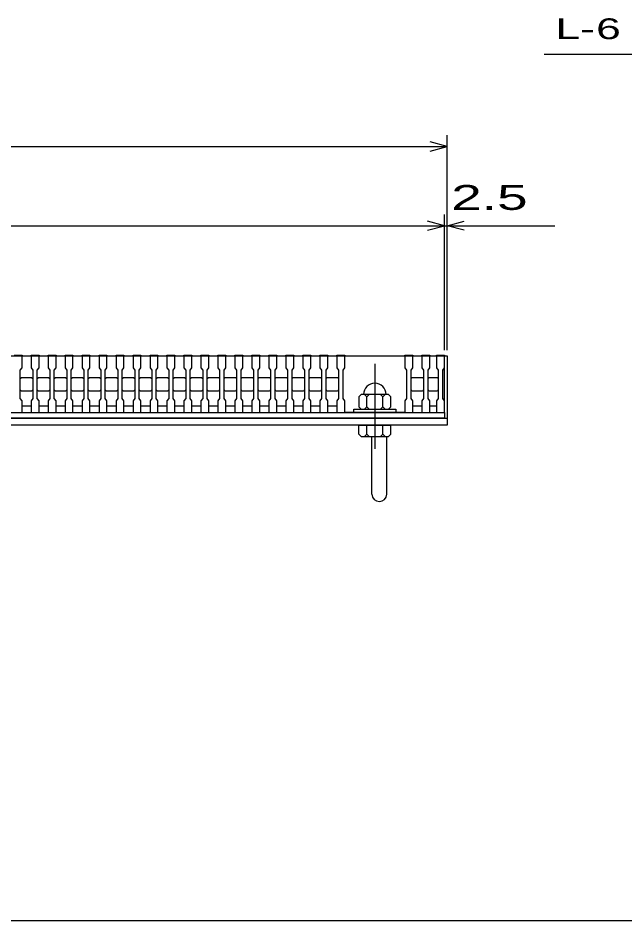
# Model space of a CAD drawing. Units: millimetres, scale not verified. Extents: x -1820 to 1731, y -1282 to 1054.
# Drawn here: x -730 to -194, y -1146 to -349 of the extents above; entities that cross this region are included whole.
import ezdxf
from ezdxf.enums import TextEntityAlignment as Align

# ---------------------------------------------------------------- set-up
doc = ezdxf.new("R2010")
doc.units = ezdxf.units.MM
doc.header["$LTSCALE"] = 10
doc.linetypes.add('CHAIN', pattern=[18.5, 12, -1.5, 3.5, -1.5])
for name, color, linetype, lineweight in [('0_2', 150, 'Continuous', 25), ('16', 3, 'Continuous', 25), ('19', 6, 'Continuous', 25), ('22', 4, 'Continuous', 25)]:
    doc.layers.add(name, color=color, linetype=linetype, lineweight=lineweight)
doc.styles.add('ベクトル', font='')
doc.styles.get('ベクトル').set_extended_font_data('ベクトル')

msp = doc.modelspace()

# ---------------------------------------------------------------- linework, layer by layer
at = {"layer": '0_2'}
msp.add_line((1731, -1146.5), (-1729, -1146.5), dxfattribs=at)
at = {"layer": '16'}
for p, q in [((-1348, -647.5), (-353, -647.5)), ((-733, -646.8), (-726, -646.8)), ((-726, -647.5), (-733, -647.5)), ((-726, -646.8), (-726, -647.5)), ((-726, -658), (-726, -647.5)), ((-718, -647.5), (-718, -646.8)), ((-718, -646.8), (-711, -646.8)), ((-718, -647.5), (-718, -658)), ((-711, -647.5), (-718, -647.5)), ((-711, -646.8), (-711, -647.5)), ((-711, -658), (-711, -647.5)), ((-703, -647.5), (-703, -646.8)), ((-703, -646.8), (-696, -646.8)), ((-703, -647.5), (-703, -658)), ((-696, -647.5), (-703, -647.5)), ((-696, -646.8), (-696, -647.5)), ((-696, -658), (-696, -647.5)), ((-688, -647.5), (-688, -646.8)), ((-688, -646.8), (-681, -646.8)), ((-688, -647.5), (-688, -658)), ((-681, -647.5), (-688, -647.5)), ((-681, -646.8), (-681, -647.5)), ((-681, -658), (-681, -647.5)), ((-673, -647.5), (-673, -646.8)), ((-673, -646.8), (-666, -646.8)), ((-673, -647.5), (-673, -658)), ((-666, -647.5), (-673, -647.5)), ((-666, -646.8), (-666, -647.5)), ((-666, -658), (-666, -647.5)), ((-658, -647.5), (-658, -646.8)), ((-658, -646.8), (-651, -646.8)), ((-658, -647.5), (-658, -658)), ((-651, -647.5), (-658, -647.5)), ((-651, -646.8), (-651, -647.5)), ((-651, -658), (-651, -647.5)), ((-643, -647.5), (-643, -646.8)), ((-643, -646.8), (-636, -646.8)), ((-643, -647.5), (-643, -658)), ((-636, -647.5), (-643, -647.5)), ((-636, -646.8), (-636, -647.5)), ((-636, -658), (-636, -647.5)), ((-628, -647.5), (-628, -646.8)), ((-628, -646.8), (-621, -646.8)), ((-628, -647.5), (-628, -658)), ((-621, -647.5), (-628, -647.5)), ((-621, -646.8), (-621, -647.5)), ((-621, -658), (-621, -647.5)), ((-613, -647.5), (-613, -646.8)), ((-613, -646.8), (-606, -646.8)), ((-613, -647.5), (-613, -658)), ((-606, -647.5), (-613, -647.5)), ((-606, -646.8), (-606, -647.5)), ((-606, -658), (-606, -647.5)), ((-598, -647.5), (-598, -646.8)), ((-598, -646.8), (-591, -646.8)), ((-598, -647.5), (-598, -658)), ((-591, -647.5), (-598, -647.5)), ((-591, -646.8), (-591, -647.5)), ((-591, -658), (-591, -647.5)), ((-583, -647.5), (-583, -646.8)), ((-583, -646.8), (-576, -646.8)), ((-583, -647.5), (-583, -658)), ((-576, -647.5), (-583, -647.5)), ((-576, -646.8), (-576, -647.5)), ((-576, -658), (-576, -647.5)), ((-568, -647.5), (-568, -646.8)), ((-568, -646.8), (-561, -646.8)), ((-568, -647.5), (-568, -658)), ((-561, -647.5), (-568, -647.5)), ((-561, -646.8), (-561, -647.5)), ((-561, -658), (-561, -647.5)), ((-553, -647.5), (-553, -646.8)), ((-553, -646.8), (-546, -646.8)), ((-553, -647.5), (-553, -658)), ((-546, -647.5), (-553, -647.5)), ((-546, -646.8), (-546, -647.5)), ((-546, -658), (-546, -647.5)), ((-538, -647.5), (-538, -646.8)), ((-538, -646.8), (-531, -646.8)), ((-538, -647.5), (-538, -658)), ((-531, -647.5), (-538, -647.5)), ((-531, -646.8), (-531, -647.5)), ((-531, -658), (-531, -647.5)), ((-523, -647.5), (-523, -646.8)), ((-523, -646.8), (-516, -646.8)), ((-523, -647.5), (-523, -658)), ((-516, -647.5), (-523, -647.5)), ((-516, -646.8), (-516, -647.5)), ((-516, -658), (-516, -647.5)), ((-508, -647.5), (-508, -646.8)), ((-508, -646.8), (-501, -646.8)), ((-508, -647.5), (-508, -658)), ((-501, -647.5), (-508, -647.5)), ((-501, -646.8), (-501, -647.5)), ((-501, -658), (-501, -647.5)), ((-493, -647.5), (-493, -646.8)), ((-493, -646.8), (-486, -646.8)), ((-493, -647.5), (-493, -658)), ((-486, -647.5), (-493, -647.5)), ((-486, -646.8), (-486, -647.5)), ((-486, -658), (-486, -647.5)), ((-478, -647.5), (-478, -646.8)), ((-478, -646.8), (-471, -646.8)), ((-478, -647.5), (-478, -658)), ((-471, -647.5), (-478, -647.5)), ((-471, -646.8), (-471, -647.5)), ((-471, -658), (-471, -647.5)), ((-463, -647.5), (-463, -646.8)), ((-463, -646.8), (-456, -646.8)), ((-463, -647.5), (-463, -658)), ((-456, -647.5), (-463, -647.5)), ((-456, -646.8), (-456, -647.5)), ((-456, -658), (-456, -647.5)), ((-448, -647.5), (-448, -646.8)), ((-448, -646.8), (-441, -646.8)), ((-448, -647.5), (-448, -658)), ((-441, -647.5), (-448, -647.5)), ((-441, -646.8), (-441, -647.5)), ((-441, -658), (-441, -647.5)), ((-441, -647.5), (-388, -647.5)), ((-388, -647.5), (-388, -646.8)), ((-388, -646.8), (-381, -646.8)), ((-388, -647.5), (-388, -658)), ((-381, -647.5), (-388, -647.5)), ((-381, -646.8), (-381, -647.5)), ((-381, -658), (-381, -647.5)), ((-373, -647.5), (-373, -646.8)), ((-373, -646.8), (-366, -646.8)), ((-373, -647.5), (-373, -658)), ((-366, -647.5), (-373, -647.5)), ((-366, -646.8), (-366, -647.5)), ((-366, -658), (-366, -647.5)), ((-360, -647.5), (-360, -646.8)), ((-360, -646.8), (-353, -646.8)), ((-360, -647.5), (-360, -658)), ((-353, -647.5), (-360, -647.5)), ((-353, -646.8), (-353, -647.5)), ((-353, -658), (-353, -647.5)), ((-353, -691.5), (-353, -647.5)), ((-727.5, -660), (-726, -658)), ((-727.5, -685), (-727.5, -660)), ((-718, -658), (-716.5, -660)), ((-716.5, -660), (-716.5, -685)), ((-712.5, -660), (-711, -658)), ((-712.5, -685), (-712.5, -660)), ((-703, -658), (-701.5, -660)), ((-701.5, -660), (-701.5, -685)), ((-697.5, -660), (-696, -658)), ((-697.5, -685), (-697.5, -660)), ((-688, -658), (-686.5, -660)), ((-686.5, -660), (-686.5, -685)), ((-682.5, -660), (-681, -658)), ((-682.5, -685), (-682.5, -660)), ((-673, -658), (-671.5, -660)), ((-671.5, -660), (-671.5, -685)), ((-667.5, -660), (-666, -658)), ((-667.5, -685), (-667.5, -660)), ((-658, -658), (-656.5, -660)), ((-656.5, -660), (-656.5, -685)), ((-652.5, -660), (-651, -658)), ((-652.5, -685), (-652.5, -660)), ((-643, -658), (-641.5, -660)), ((-641.5, -660), (-641.5, -685)), ((-637.5, -660), (-636, -658)), ((-637.5, -685), (-637.5, -660)), ((-628, -658), (-626.5, -660)), ((-626.5, -660), (-626.5, -685)), ((-622.5, -660), (-621, -658)), ((-622.5, -685), (-622.5, -660)), ((-613, -658), (-611.5, -660)), ((-611.5, -660), (-611.5, -685)), ((-607.5, -660), (-606, -658)), ((-607.5, -685), (-607.5, -660)), ((-598, -658), (-596.5, -660)), ((-596.5, -660), (-596.5, -685)), ((-592.5, -660), (-591, -658)), ((-592.5, -685), (-592.5, -660)), ((-583, -658), (-581.5, -660)), ((-581.5, -660), (-581.5, -685)), ((-577.5, -660), (-576, -658)), ((-577.5, -685), (-577.5, -660)), ((-568, -658), (-566.5, -660)), ((-566.5, -660), (-566.5, -685)), ((-562.5, -660), (-561, -658)), ((-562.5, -685), (-562.5, -660)), ((-553, -658), (-551.5, -660)), ((-551.5, -660), (-551.5, -685)), ((-547.5, -660), (-546, -658)), ((-547.5, -685), (-547.5, -660)), ((-538, -658), (-536.5, -660)), ((-536.5, -660), (-536.5, -685)), ((-532.5, -660), (-531, -658)), ((-532.5, -685), (-532.5, -660)), ((-523, -658), (-521.5, -660)), ((-521.5, -660), (-521.5, -685)), ((-517.5, -660), (-516, -658)), ((-517.5, -685), (-517.5, -660)), ((-508, -658), (-506.5, -660)), ((-506.5, -660), (-506.5, -685)), ((-502.5, -660), (-501, -658)), ((-502.5, -685), (-502.5, -660)), ((-493, -658), (-491.5, -660)), ((-491.5, -660), (-491.5, -685)), ((-487.5, -660), (-486, -658)), ((-487.5, -685), (-487.5, -660)), ((-478, -658), (-476.5, -660)), ((-476.5, -660), (-476.5, -685)), ((-472.5, -660), (-471, -658)), ((-472.5, -685), (-472.5, -660)), ((-463, -658), (-461.5, -660)), ((-461.5, -660), (-461.5, -685)), ((-457.5, -660), (-456, -658)), ((-457.5, -685), (-457.5, -660)), ((-448, -658), (-446.5, -660)), ((-446.5, -660), (-446.5, -685)), ((-442.5, -660), (-441, -658)), ((-442.5, -685), (-442.5, -660)), ((-388, -658), (-386.5, -660)), ((-386.5, -660), (-386.5, -685)), ((-382.5, -660), (-381, -658)), ((-382.5, -685), (-382.5, -660)), ((-373, -658), (-371.5, -660)), ((-371.5, -660), (-371.5, -685)), ((-367.5, -660), (-366, -658)), ((-367.5, -685), (-367.5, -660)), ((-360, -658), (-358.5, -660)), ((-358.5, -660), (-358.5, -685)), ((-354.5, -660), (-353, -658)), ((-354.5, -685), (-354.5, -660)), ((-727.5, -667.5), (-726.5, -666.5)), ((-726.5, -666.5), (-717.5, -666.5)), ((-717.5, -666.5), (-716.5, -667.5)), ((-712.5, -667.5), (-711.5, -666.5)), ((-711.5, -666.5), (-702.5, -666.5)), ((-702.5, -666.5), (-701.5, -667.5)), ((-697.5, -667.5), (-696.5, -666.5)), ((-696.5, -666.5), (-687.5, -666.5)), ((-687.5, -666.5), (-686.5, -667.5)), ((-682.5, -667.5), (-681.5, -666.5)), ((-681.5, -666.5), (-672.5, -666.5)), ((-672.5, -666.5), (-671.5, -667.5)), ((-667.5, -667.5), (-666.5, -666.5)), ((-666.5, -666.5), (-657.5, -666.5)), ((-657.5, -666.5), (-656.5, -667.5)), ((-652.5, -667.5), (-651.5, -666.5)), ((-651.5, -666.5), (-642.5, -666.5)), ((-642.5, -666.5), (-641.5, -667.5)), ((-637.5, -667.5), (-636.5, -666.5)), ((-636.5, -666.5), (-627.5, -666.5)), ((-627.5, -666.5), (-626.5, -667.5)), ((-622.5, -667.5), (-621.5, -666.5)), ((-621.5, -666.5), (-612.5, -666.5)), ((-612.5, -666.5), (-611.5, -667.5)), ((-607.5, -667.5), (-606.5, -666.5)), ((-606.5, -666.5), (-597.5, -666.5)), ((-597.5, -666.5), (-596.5, -667.5)), ((-592.5, -667.5), (-591.5, -666.5)), ((-591.5, -666.5), (-582.5, -666.5)), ((-582.5, -666.5), (-581.5, -667.5)), ((-577.5, -667.5), (-576.5, -666.5)), ((-576.5, -666.5), (-567.5, -666.5)), ((-567.5, -666.5), (-566.5, -667.5)), ((-562.5, -667.5), (-561.5, -666.5)), ((-561.5, -666.5), (-552.5, -666.5)), ((-552.5, -666.5), (-551.5, -667.5)), ((-547.5, -667.5), (-546.5, -666.5)), ((-546.5, -666.5), (-537.5, -666.5)), ((-537.5, -666.5), (-536.5, -667.5)), ((-532.5, -667.5), (-531.5, -666.5)), ((-531.5, -666.5), (-522.5, -666.5)), ((-522.5, -666.5), (-521.5, -667.5)), ((-517.5, -667.5), (-516.5, -666.5)), ((-516.5, -666.5), (-507.5, -666.5)), ((-507.5, -666.5), (-506.5, -667.5)), ((-502.5, -667.5), (-501.5, -666.5)), ((-501.5, -666.5), (-492.5, -666.5)), ((-492.5, -666.5), (-491.5, -667.5)), ((-487.5, -667.5), (-486.5, -666.5)), ((-486.5, -666.5), (-477.5, -666.5)), ((-477.5, -666.5), (-476.5, -667.5)), ((-472.5, -667.5), (-471.5, -666.5)), ((-471.5, -666.5), (-462.5, -666.5)), ((-462.5, -666.5), (-461.5, -667.5)), ((-457.5, -667.5), (-456.5, -666.5)), ((-456.5, -666.5), (-447.5, -666.5)), ((-447.5, -666.5), (-446.5, -667.5)), ((-382.5, -667.5), (-381.5, -666.5)), ((-381.5, -666.5), (-372.5, -666.5)), ((-372.5, -666.5), (-371.5, -667.5)), ((-367.5, -667.5), (-366.5, -666.5)), ((-366.5, -666.5), (-359.5, -666.5)), ((-359.5, -666.5), (-358.5, -667.5)), ((-726.5, -678.5), (-727.5, -677.5)), ((-716.5, -677.5), (-717.5, -678.5)), ((-711.5, -678.5), (-712.5, -677.5)), ((-701.5, -677.5), (-702.5, -678.5)), ((-696.5, -678.5), (-697.5, -677.5)), ((-686.5, -677.5), (-687.5, -678.5)), ((-681.5, -678.5), (-682.5, -677.5)), ((-671.5, -677.5), (-672.5, -678.5)), ((-666.5, -678.5), (-667.5, -677.5)), ((-656.5, -677.5), (-657.5, -678.5)), ((-651.5, -678.5), (-652.5, -677.5)), ((-641.5, -677.5), (-642.5, -678.5)), ((-636.5, -678.5), (-637.5, -677.5)), ((-626.5, -677.5), (-627.5, -678.5)), ((-621.5, -678.5), (-622.5, -677.5)), ((-611.5, -677.5), (-612.5, -678.5)), ((-606.5, -678.5), (-607.5, -677.5)), ((-596.5, -677.5), (-597.5, -678.5)), ((-591.5, -678.5), (-592.5, -677.5)), ((-581.5, -677.5), (-582.5, -678.5)), ((-576.5, -678.5), (-577.5, -677.5)), ((-566.5, -677.5), (-567.5, -678.5)), ((-561.5, -678.5), (-562.5, -677.5)), ((-551.5, -677.5), (-552.5, -678.5)), ((-546.5, -678.5), (-547.5, -677.5)), ((-536.5, -677.5), (-537.5, -678.5)), ((-531.5, -678.5), (-532.5, -677.5)), ((-521.5, -677.5), (-522.5, -678.5)), ((-516.5, -678.5), (-517.5, -677.5)), ((-506.5, -677.5), (-507.5, -678.5)), ((-501.5, -678.5), (-502.5, -677.5)), ((-491.5, -677.5), (-492.5, -678.5)), ((-486.5, -678.5), (-487.5, -677.5)), ((-476.5, -677.5), (-477.5, -678.5)), ((-471.5, -678.5), (-472.5, -677.5)), ((-461.5, -677.5), (-462.5, -678.5)), ((-456.5, -678.5), (-457.5, -677.5)), ((-446.5, -677.5), (-447.5, -678.5)), ((-381.5, -678.5), (-382.5, -677.5)), ((-371.5, -677.5), (-372.5, -678.5)), ((-366.5, -678.5), (-367.5, -677.5)), ((-358.5, -677.5), (-359.5, -678.5)), ((-726, -687), (-727.5, -685)), ((-717.5, -678.5), (-726.5, -678.5)), ((-716.5, -685), (-718, -687)), ((-711, -687), (-712.5, -685)), ((-702.5, -678.5), (-711.5, -678.5)), ((-701.5, -685), (-703, -687)), ((-696, -687), (-697.5, -685)), ((-687.5, -678.5), (-696.5, -678.5)), ((-686.5, -685), (-688, -687)), ((-681, -687), (-682.5, -685)), ((-672.5, -678.5), (-681.5, -678.5)), ((-671.5, -685), (-673, -687)), ((-666, -687), (-667.5, -685)), ((-657.5, -678.5), (-666.5, -678.5)), ((-656.5, -685), (-658, -687)), ((-651, -687), (-652.5, -685)), ((-642.5, -678.5), (-651.5, -678.5)), ((-641.5, -685), (-643, -687)), ((-636, -687), (-637.5, -685)), ((-627.5, -678.5), (-636.5, -678.5)), ((-626.5, -685), (-628, -687)), ((-621, -687), (-622.5, -685)), ((-612.5, -678.5), (-621.5, -678.5)), ((-611.5, -685), (-613, -687)), ((-606, -687), (-607.5, -685)), ((-597.5, -678.5), (-606.5, -678.5)), ((-596.5, -685), (-598, -687)), ((-591, -687), (-592.5, -685)), ((-582.5, -678.5), (-591.5, -678.5)), ((-581.5, -685), (-583, -687)), ((-576, -687), (-577.5, -685)), ((-567.5, -678.5), (-576.5, -678.5)), ((-566.5, -685), (-568, -687)), ((-561, -687), (-562.5, -685)), ((-552.5, -678.5), (-561.5, -678.5)), ((-551.5, -685), (-553, -687)), ((-546, -687), (-547.5, -685)), ((-537.5, -678.5), (-546.5, -678.5)), ((-536.5, -685), (-538, -687)), ((-531, -687), (-532.5, -685)), ((-522.5, -678.5), (-531.5, -678.5)), ((-521.5, -685), (-523, -687)), ((-516, -687), (-517.5, -685)), ((-507.5, -678.5), (-516.5, -678.5)), ((-506.5, -685), (-508, -687)), ((-501, -687), (-502.5, -685)), ((-492.5, -678.5), (-501.5, -678.5)), ((-491.5, -685), (-493, -687)), ((-486, -687), (-487.5, -685)), ((-477.5, -678.5), (-486.5, -678.5)), ((-476.5, -685), (-478, -687)), ((-471, -687), (-472.5, -685)), ((-462.5, -678.5), (-471.5, -678.5)), ((-461.5, -685), (-463, -687)), ((-456, -687), (-457.5, -685)), ((-447.5, -678.5), (-456.5, -678.5)), ((-446.5, -685), (-448, -687)), ((-441, -687), (-442.5, -685)), ((-426.5, -681.5), (-428.5, -683.5)), ((-428.5, -683.5), (-428.5, -692.5)), ((-402.5, -681.5), (-426.5, -681.5)), ((-421.5, -683.5), (-423.5, -681.5)), ((-419.5, -681.5), (-421.5, -683.5)), ((-421.5, -692.5), (-421.5, -683.5)), ((-407.5, -683.5), (-409.5, -681.5)), ((-405.5, -681.5), (-407.5, -683.5)), ((-407.5, -692.5), (-407.5, -683.5)), ((-400.5, -683.5), (-402.5, -681.5)), ((-400.5, -692.5), (-400.5, -683.5)), ((-386.5, -685), (-388, -687)), ((-381, -687), (-382.5, -685)), ((-372.5, -678.5), (-381.5, -678.5)), ((-371.5, -685), (-373, -687)), ((-366, -687), (-367.5, -685)), ((-359.5, -678.5), (-366.5, -678.5)), ((-358.5, -685), (-360, -687)), ((-353, -687), (-354.5, -685)), ((-726, -697.5), (-726, -687)), ((-726, -691.5), (-718, -691.5)), ((-718, -687), (-718, -697.5)), ((-711, -697.5), (-711, -687)), ((-711, -691.5), (-703, -691.5)), ((-703, -687), (-703, -697.5)), ((-696, -697.5), (-696, -687)), ((-696, -691.5), (-688, -691.5)), ((-688, -687), (-688, -697.5)), ((-681, -697.5), (-681, -687)), ((-681, -691.5), (-673, -691.5)), ((-673, -687), (-673, -697.5)), ((-666, -697.5), (-666, -687)), ((-666, -691.5), (-658, -691.5)), ((-658, -687), (-658, -697.5)), ((-651, -697.5), (-651, -687)), ((-651, -691.5), (-643, -691.5)), ((-643, -687), (-643, -697.5)), ((-636, -697.5), (-636, -687)), ((-636, -691.5), (-628, -691.5)), ((-628, -687), (-628, -697.5)), ((-621, -697.5), (-621, -687)), ((-621, -691.5), (-613, -691.5)), ((-613, -687), (-613, -697.5)), ((-606, -697.5), (-606, -687)), ((-606, -691.5), (-598, -691.5)), ((-598, -687), (-598, -697.5)), ((-591, -697.5), (-591, -687)), ((-591, -691.5), (-583, -691.5)), ((-583, -687), (-583, -697.5)), ((-576, -697.5), (-576, -687)), ((-576, -691.5), (-568, -691.5)), ((-568, -687), (-568, -697.5)), ((-561, -697.5), (-561, -687)), ((-561, -691.5), (-553, -691.5)), ((-553, -687), (-553, -697.5)), ((-546, -697.5), (-546, -687)), ((-546, -691.5), (-538, -691.5)), ((-538, -687), (-538, -697.5)), ((-531, -697.5), (-531, -687)), ((-531, -691.5), (-523, -691.5)), ((-523, -687), (-523, -697.5)), ((-516, -697.5), (-516, -687)), ((-516, -691.5), (-508, -691.5)), ((-508, -687), (-508, -697.5)), ((-501, -697.5), (-501, -687)), ((-501, -691.5), (-493, -691.5)), ((-493, -687), (-493, -697.5)), ((-486, -697.5), (-486, -687)), ((-486, -691.5), (-478, -691.5)), ((-478, -687), (-478, -697.5)), ((-471, -697.5), (-471, -687)), ((-471, -691.5), (-463, -691.5)), ((-463, -687), (-463, -697.5)), ((-456, -697.5), (-456, -687)), ((-456, -691.5), (-448, -691.5)), ((-448, -687), (-448, -697.5)), ((-441, -697.5), (-441, -687)), ((-428.5, -692.5), (-426.5, -694.5)), ((-423.5, -694.5), (-421.5, -692.5)), ((-421.5, -692.5), (-419.5, -694.5)), ((-409.5, -694.5), (-407.5, -692.5)), ((-407.5, -692.5), (-405.5, -694.5)), ((-402.5, -694.5), (-400.5, -692.5)), ((-388, -687), (-388, -697.5)), ((-381, -697.5), (-381, -687)), ((-381, -691.5), (-373, -691.5)), ((-373, -687), (-373, -697.5)), ((-366, -697.5), (-366, -687)), ((-366, -691.5), (-360, -691.5)), ((-360, -687), (-360, -697.5)), ((-353, -697.5), (-353, -687)), ((-1348, -697.5), (-353, -697.5)), ((-733, -697.5), (-726, -697.5)), ((-718, -697.5), (-711, -697.5)), ((-703, -697.5), (-696, -697.5)), ((-688, -697.5), (-681, -697.5)), ((-673, -697.5), (-666, -697.5)), ((-658, -697.5), (-651, -697.5)), ((-643, -697.5), (-636, -697.5)), ((-628, -697.5), (-621, -697.5)), ((-613, -697.5), (-606, -697.5)), ((-598, -697.5), (-591, -697.5)), ((-583, -697.5), (-576, -697.5)), ((-568, -697.5), (-561, -697.5)), ((-553, -697.5), (-546, -697.5)), ((-538, -697.5), (-531, -697.5)), ((-523, -697.5), (-516, -697.5)), ((-508, -697.5), (-501, -697.5)), ((-493, -697.5), (-486, -697.5)), ((-478, -697.5), (-471, -697.5)), ((-463, -697.5), (-456, -697.5)), ((-448, -697.5), (-441, -697.5)), ((-388, -697.5), (-441, -697.5)), ((-433, -697.5), (-433, -694.5)), ((-433, -694.5), (-396, -694.5)), ((-396, -697.5), (-433, -697.5)), ((-396, -694.5), (-396, -697.5)), ((-388, -697.5), (-381, -697.5)), ((-373, -697.5), (-366, -697.5)), ((-360, -697.5), (-353, -697.5)), ((-353, -697.5), (-353, -702.5)), ((-353, -702.5), (-1348, -702.5))]:
    msp.add_line(p, q, dxfattribs=at)
at = {"layer": '16', "linetype": 'CHAIN'}
msp.add_line((-414.5, -654.5), (-414.5, -729.5), dxfattribs=at)
at = {"layer": '16'}
msp.add_arc((-414.5, -681.5), 10, 0, 180, dxfattribs=at)
at = {"layer": '19'}
for p, q in [((-353, -647.5), (-350.5, -647.5)), ((-350.5, -647.5), (-350.5, -702.5)), ((-1350.5, -702.5), (-350.5, -702.5)), ((-350.5, -708.5), (-1350.5, -708.5)), ((-428.5, -716.5), (-428.5, -708.5)), ((-428.5, -708.5), (-400.5, -708.5)), ((-421.5, -716.5), (-421.5, -708.5)), ((-407.5, -716.5), (-407.5, -708.5)), ((-400.5, -716.5), (-400.5, -708.5)), ((-350.5, -702.5), (-350.5, -708.5)), ((-428.5, -716.5), (-426.5, -718.5)), ((-421.5, -716.5), (-423.5, -718.5)), ((-419.5, -718.5), (-421.5, -716.5)), ((-407.5, -716.5), (-409.5, -718.5)), ((-405.5, -718.5), (-407.5, -716.5)), ((-402.5, -718.5), (-400.5, -716.5)), ((-426.5, -718.5), (-402.5, -718.5)), ((-417, -769.61), (-417, -718.5)), ((-404, -769.61), (-404, -718.5))]:
    msp.add_line(p, q, dxfattribs=at)
msp.add_arc((-410.5, -769.61), 6.5, 180, 0, dxfattribs=at)
at = {"layer": '22'}
for p, q in [((-265, -381), (-65, -381)), ((-350.5, -642.5), (-350.5, -452.5)), ((-1350.5, -462.5), (-350.5, -462.5)), ((-350.5, -462.5), (-365.5, -458.5)), ((-365.5, -466.5), (-350.5, -462.5)), ((-353, -642.5), (-353, -522.5)), ((-350.5, -642.5), (-350.5, -522.5)), ((-1348, -532.5), (-353, -532.5)), ((-353, -532.5), (-368, -528.5)), ((-368, -536.5), (-353, -532.5)), ((-353, -532.5), (-350.5, -532.5)), ((-350.5, -532.5), (-335.5, -528.5)), ((-335.5, -536.5), (-350.5, -532.5)), ((-350.5, -532.5), (-255.5, -532.5))]:
    msp.add_line(p, q, dxfattribs=at)

# ---------------------------------------------------------------- texts
at = {"layer": '22', "color": 2, "style": 'ベクトル'}
for s, height, width, p in [('L-', 18.33, 1.6, (-255, -358.5)), (' 6 ', 18.33, 1.6, (-230, -358.5)), (' 2.5 ', 21.99, 1.65, (-360.5, -507.5))]:
    msp.add_text(s, height=height, dxfattribs=dict(at, width=width)).set_placement(p, align=Align.MIDDLE_LEFT)

doc.saveas('drawing.dxf')
